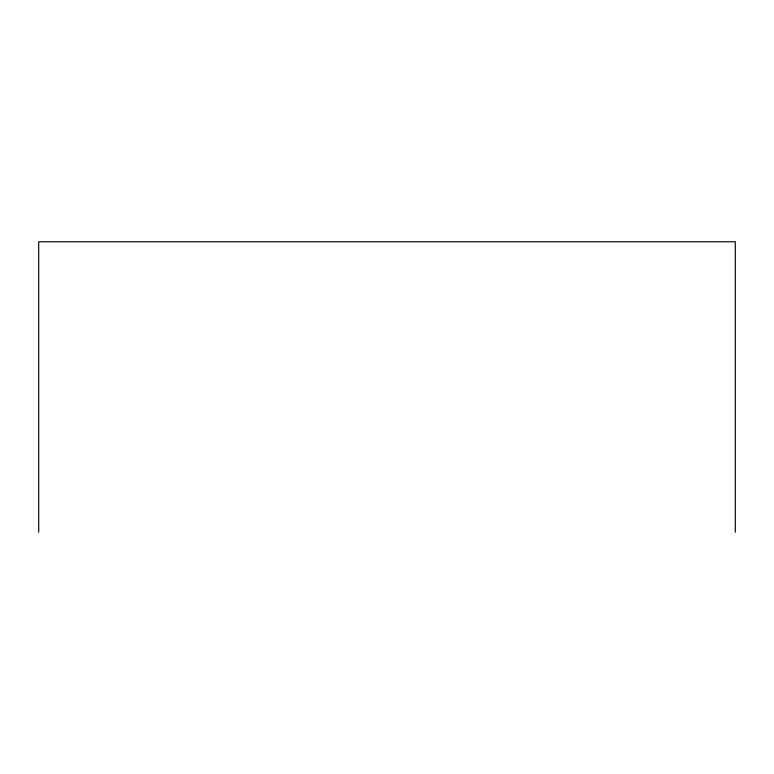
<?xml version="1.0" encoding="UTF-8"?>
<svg xmlns="http://www.w3.org/2000/svg" width="774" height="774" viewBox="0 0 774 774"><rect width="100%" height="100%" fill="white"/><g stroke="black" fill="none" stroke-linecap="round" stroke-linejoin="round"><path stroke-width="1.16" d="M735.3 532.222L735.3 241.778L38.7 241.778L38.7 532.222"/></g></svg>
